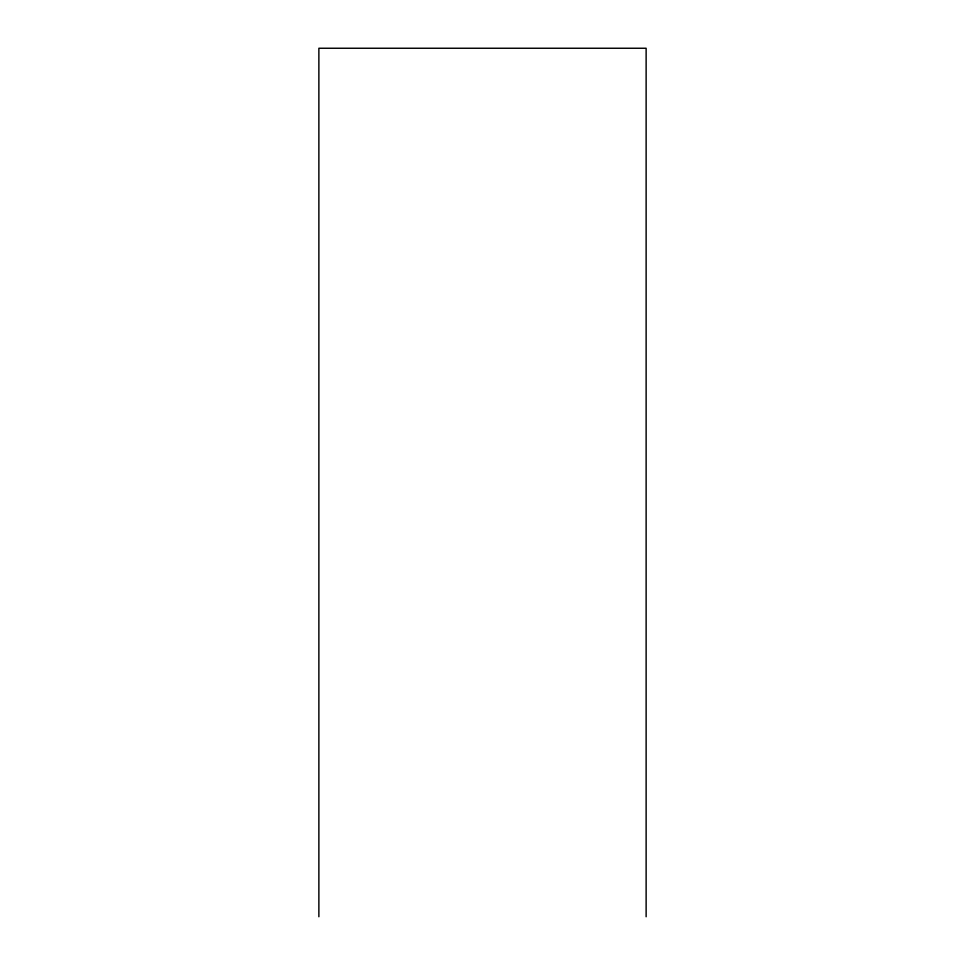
<?xml version="1.0" encoding="UTF-8"?>
<svg xmlns="http://www.w3.org/2000/svg" width="965" height="965" viewBox="0 0 965 965"><rect width="100%" height="100%" fill="white"/><g stroke="black" fill="none" stroke-linecap="round" stroke-linejoin="round"><path stroke-width="1.45" d="M646.128 916.75L646.128 48.25L318.872 48.25L318.872 916.75"/></g></svg>
